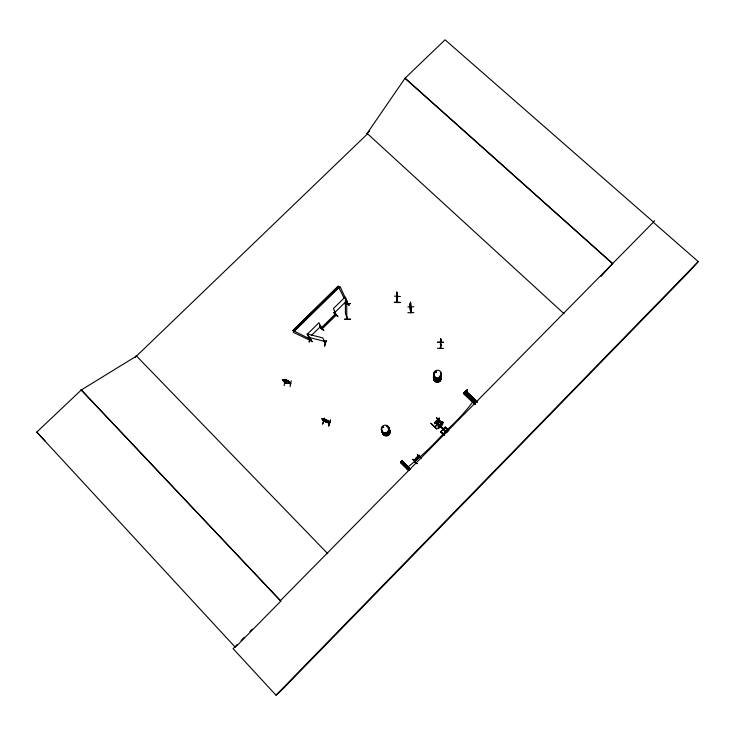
<?xml version="1.0" encoding="UTF-8"?>
<svg xmlns="http://www.w3.org/2000/svg" width="735" height="735" viewBox="0 0 735 735"><rect width="100%" height="100%" fill="white"/><g stroke="black" fill="none" stroke-linecap="round" stroke-linejoin="round"><path stroke-width="1.1" d="M325.394 343.015L325.421 342.988M325.476 343.144L323.942 340.516M320.267 325.688L321.507 328.26M440.541 340.801L440.541 339.956M310.317 339.258L310.345 339.745L307.028 333.929L322.738 337.879L325.421 343.337M394.346 302.526L400.327 302.554M394.346 302.159L400.327 302.315M407.833 306.881L413.823 306.78M410.35 307.947L410.396 303.224M410.442 306.835L410.442 309.49L410.562 307.57M443.563 342.427L437.509 342.427M346.709 317.005L346.782 301.387M410.571 309.701C410.433 297.124 410.571 314.874 410.543 308.939M410.341 304.63L410.35 303.821L410.378 309.499M440.403 342.868L440.614 338.899L440.587 348.372L440.614 338.973M440.384 348.197L440.77 344.467L440.311 348.252M440.458 343.888L440.467 344.54L440.816 339.129L440.596 339.662M443.508 348.408L437.454 348.289M440.504 343.769L440.587 342.694M400.437 296.481L394.465 296.122M396.744 293.991L396.615 293.403L396.643 295.341M396.689 297.096L396.634 297.96L396.735 292.162L397.525 296.894M397.038 292.971L396.845 292.438L397.543 297.096M397.286 296.517L397.176 302.122M397.222 302.039L397.562 296.324M410.378 309.435C410.92 318.43 410.011 293.384 410.562 307.864M410.396 303.27C411.646 318.329 410.204 291.565 410.461 307.092M440.476 342.06L440.605 340.718M440.559 340.039L440.531 341.058M410.36 308.121L410.323 305.098L410.387 306.936L410.424 306.376M410.415 305.696L410.442 305.117M410.442 308.47L410.461 307.892M434.688 423.636L434.734 422.561L439.117 418.123L439.135 419.327L434.688 423.636L439.043 419.235L439.117 418.123M434.78 423.727L434.826 422.653L439.218 418.215M434.918 426.686L440.164 421.421M435.166 426.925L440.43 421.605M396.679 293.991L396.716 293.201L396.863 295.507M442.571 423.231L436.461 417.746M440.669 343.098L440.816 339.129M440.77 344.467L440.623 347.683M437.003 423.911L437.426 423.424L438.336 424.389L437.426 423.36L437.003 423.911L437.922 424.812L438.088 422.074C434.762 419.51 439.585 421.32 438.078 422.267L437.141 421.357M437.059 423.911L437.215 421.219M437.417 423.553L437.582 420.787L438.51 421.844M438.281 424.389L438.455 421.706M442.02 424.536L442.764 424.113L438.244 428.45M438.786 426.879C446.981 417.14 437.83 429.92 438.308 426.383L438.896 425.804M438.216 428.422L438.804 425.933L438.841 428.202M438.363 427.072L438.409 426.383L438.427 428.67M438.657 428.018L438.804 425.933M438.565 426.548L441.193 423.369M396.799 292.162L396.707 292.594M442.259 424.701L442.672 421.982L438.823 425.767M442.672 421.982L442.498 424.095L438.179 428.431M442.856 422.166L442.25 424.756L442.626 422.009L442.433 422.597M440.954 427.145L440.504 426.392M446.917 432.189L440.724 426.162L446.384 432.428L440.467 426.622M440.779 426.144L440.403 426.723M441.22 423.103L439.76 425.363L439.778 424.564M444.317 435.442L440.66 431.721L444.344 435.313M440.761 431.849L445.309 427.228M442.543 423.286L442.681 422.055M443.71 434.238L447.753 430.241M443.949 434.477L445.869 432.538M396.771 297.868L396.615 293.403M439.521 376.412L440.146 376.145M434.817 372.158L435.001 371.598M435.028 371.763L435.515 372.36M448.855 430.738L445.18 427.108L448.12 430.122M405.683 466.615C405.27 464.805 407.493 467.001 405.683 466.606M383.688 427.173C381.777 428.753 383.312 424.802 383.67 427.338M382.77 427.035L383.137 427.384M387.611 431.656L387.529 431.555M445.612 432.906L445.98 431.748L446.062 432.906M446.329 432.217L446.457 431.224L446.467 431.711M290.095 383.734L287.936 380.785L290.683 383.835L287.89 380.996M290.095 386.619L291.244 380.739M287.55 380.436L282.387 379.664L288.285 380.601L290.637 383.495M285.364 382.577L284.914 382.917L282.626 379.885L285.502 382.742L284.849 382.522M283.159 380.519L288.625 381.731M283.159 379.977L282.58 380.087M283.976 379.462L285.943 379.793L283.976 379.462L284.95 380.583L286.779 380.895L285.887 379.793M284.151 385.645L285.088 379.738M288.432 381.079L287.936 380.785M463.904 393.096L475.223 403.763L463.904 393.096L463.555 393.501L474.764 404.232M465.301 391.672C463.372 394.116 465.76 391.801 465.273 391.755L476.51 402.44M465.595 391.424L464.538 392.233M465.273 391.81L464.814 392.233L465.191 391.571M465.834 391.038L477.199 401.742M466.707 390.358L467.451 390.009L464.887 393.583L464.869 392.628M470.17 399.463L472.311 397.267M465.402 392.683L465.329 392.288M471.383 400.63L473.515 398.471M344.687 303.794L350.632 303.537L347.517 303.923M346.406 315.26L347.48 318.99M472.476 401.641L474.599 399.509M323.492 339.91L325.348 343.383M324.659 346.093L326.211 340.323L324.622 346.02M308.25 335.849L310.565 339.542M310.547 337.393L309.104 342.161L310.446 337.429M473.698 402.808L475.83 400.639M474.516 403.588L476.638 401.457M414.751 459.632L415.22 461.506M419.382 457.216L418.904 457.583L419.023 455.406L418.748 457.354M323.676 418.95L325.568 419.639L323.06 419.033L323.455 419.538L327.139 420.732L325.743 419.832M322.601 419.419L323.501 419.906L322.206 418.941L323.767 421.33M322.518 423.976L324.484 418.215M324.328 421.541L322.738 419.115M325.78 419.906L326.184 420.429L323.74 418.978M328.912 423.029L327.323 420.833L327.92 420.806L329.482 423.195L323.813 421.284M327.084 420.273L327.764 420.631L322.637 418.812M328.325 421.284L323.464 419.896M324.411 421.284L328.876 422.992L327.397 420.631M330.493 420.144L328.637 425.978L330.603 420.209M328.563 425.951L330.52 420.19M400.713 462.554L401.429 462.701L402.541 460.781M401.117 461.81L401.521 461.552L400.731 462.49M402.624 460.652L400.511 462.535L408.476 470.4L408.963 469.904L401.016 462.021L400.621 462.416L408.559 470.308M467.23 390.368L464.979 393.675L464.961 392.72M435.515 372.388L435.809 371.855M435.928 372.296L435.506 371.561A3.886 3.813 4.8 0 0 434.679 372.085M336.051 314.525L334.425 310.519M347.095 303.491L349.281 305.365L347.177 303.362M321.654 328.481L318.962 322.738L307.303 334.177L310.464 339.441M401.622 461.736L401.181 461.718M466.798 390.45L467.359 389.927M410.709 306.771L410.764 312.669L410.681 312.072M310.969 340.801L311.438 339.671L310.969 340.801L293.228 332.293L338.982 286.99L338.173 286.209L292.953 330.484L311.493 339.772M465.218 392.113L464.566 392.692M310.216 339.46L310.363 339.267M601.055 276.397L612.687 263.488L405.114 78.14L445.07 39.819L653.507 222.08L280.402 600.66M418.757 457.473C421.872 454.156 407.107 470.216 419.189 457.023L418.996 455.231L414.751 459.724M419.051 455.773L418.601 456.453L418.996 455.231L419.005 455.819M442.057 423.461L442.608 422.772M654.582 220.72L653.341 222.328L698.25 261.605L687.785 273.117L282.323 689.504L275.992 695.181L233.096 648.647L237.102 644.577M134.873 357.633L367.583 133.807L367.142 133.393L405.114 78.14M441.735 423.038L439.319 425.501L440.219 424.858C436.912 428.579 443.692 421.835 440.807 424.26L441.753 423.038M471.365 398.434L471.264 399.27M471.87 399.601L472.458 399.234M402.605 460.845L401.365 462.637M464.786 391.819L464.024 393.032M408.458 470.418L410.102 468.737M408.761 470.106L400.998 462.049L400.529 462.517M388.503 427.889L388.512 427.88A3.859 3.84 -22.8 0 1 387.235 434.155A3.859 3.84 -22.8 0 1 381.897 430.637M417.168 463.702L412.776 459.292L417.232 463.647M463.592 393.473L474.81 404.186M463.858 393.207L465.898 390.974M464.125 392.913L475.499 403.487M465.292 391.737L466.872 390.074L465.916 390.754M416.148 457.978L417.553 456.646M416.231 458.521L417.563 457.133M415.137 459.403L415.192 461.433M275.992 695.181L698.25 261.605M408.743 470.124L400.887 462.14L401.714 461.13L402.091 460.827L410.093 468.746M437.922 424.812L438.345 424.251M401.429 463.206L402.872 461.745M404.884 466.633L406.326 465.154M440.632 431.858L445.18 427.108M405.692 467.432L407.135 465.953M407.851 466.661L406.409 468.149A254.907 231.451 -32.3 0 0 444.978 431.849M407.218 468.948L408.66 467.46M407.75 469.481L409.202 468.002M445.97 431.711L445.86 432.171M446.347 432.051L448.019 430.361M241.108 640.516L244.314 637.263M249.928 631.567L252.335 629.123M280.715 601.23L235.319 647.287L36.75 432.116L81.346 389.936L280.899 601.184L80.933 389.734M436.452 417.811L442.562 423.277M319.817 325.164L321.48 328.765M312.329 341.702L308.121 337.549L312.292 341.628M323.74 330.484L319.578 326.386L323.722 330.41M337.843 316.62L333.626 312.504L337.815 316.546M311.668 335.233L320.68 326.386M334.958 312.357L345.533 301.975M321.066 328.132L335.169 314.121L336.033 315.021L321.884 328.931L321.02 328.021M293.017 330.585L338.173 286.209M369.613 131.023L367.087 133.448L367.528 133.853M417.508 456.701L418.233 456.022L415.523 459.256L416.194 457.933L416.276 458.861M441.147 423.424L441.864 422.781L439.043 426.089M402.339 460.781L401.779 461.222L409.625 469.224M409.726 469.095L402.045 460.873L409.992 468.829M400.74 462.306L408.651 470.225M284.84 382.632L290.665 383.624L290.132 383.385M434.964 371.588L435.919 371.699M435.8 372.369L434.835 371.993M382.834 426.732L383.541 426.897M323.777 421.017L329.418 422.79M323.97 421.072L322.04 418.693L322.656 418.895M81.346 389.936L136.526 356.043M414.834 460.248L418.684 456.472M397.433 302.103L396.744 297.666L396.946 298.199M397.323 296.306L397.24 302.25L396.707 295.847M438.262 427.072L438.767 426.787M348.151 304.033L347.095 304.52L348.151 304.033L340.039 286.531L293.825 331.384L292.953 330.484M439.971 376.485L439.502 376.228M471.502 398.352L472.182 398.342M290.481 383.743L284.812 382.871M347.83 304.005L346.277 299.825L347.453 303.665M410.433 303.583L410.644 303.05M410.36 307.754L410.543 310.776M407.861 312.687L413.86 312.632M397.019 294.616L396.799 299.292M437.509 342.115L443.563 342.179M284.335 379.83L283.444 379.784L285.18 380.859L287.752 381.061L285.878 379.857M471.87 399.583L471.273 399.252M308.939 337.402L324.411 341.306M324.714 418.261L322.812 424.077M36.75 432.116L45.34 441.202M322.141 419.143L324.401 421.504M327.323 420.833L327.856 421.008M410.442 309.499L410.672 308.296L410.966 312.733L410.975 306.826M387.777 431.123L387.216 431.362M466.661 391.792L477.153 401.788M405.132 78.48L612.549 263.709M367.142 133.393L564.112 313.762M466.624 391.939L477.024 401.898M466.477 392.113L476.923 402.017M466.312 392.141L476.785 402.164M464.152 392.876L475.361 403.607M475.076 403.91L463.767 393.133L474.948 404.029M338.21 286.338L344.246 298.382M336.051 314.433L335.656 314.506M448.653 430.94L444.941 427.375L447.9 430.342M440.706 426.181L446.88 432.327M440.486 426.401L446.659 432.557M437.013 423.783L437.931 424.674M444.556 435.102L440.881 431.491L444.537 435.221M421.036 458.254L417.315 454.671L420.797 458.493M416.249 463.169L412.758 459.338M409.808 469.031L402.063 460.946M136.094 355.593L327.746 553.675M282.47 379.609L285.456 382.944M282.396 379.6L284.904 382.641M322.105 418.72L322.665 419.437M327.727 420.549L329.574 422.965M327.709 420.613L328.233 421.32M321.884 328.931L336.033 315.021M335.821 314.672L333.469 308.498L345.037 297.142L346.764 302.471M347.48 319.284L345.404 313.211L345.487 297.363L347.765 304.06M347.14 303.628L346.911 303.775M397.552 296.389L397.056 292.438M414.797 459.678L414.88 460.193M396.597 295.057L396.781 296.903M417.489 456.499L417.609 457.492M419.18 455.553L419.345 457.271M410.341 305.751L410.764 312.733M397.019 294.652L396.9 293.522L396.955 294.652M410.543 305.2L410.507 304.097L410.479 305.209M410.35 306.44L410.369 307.579M474.608 399.472A129.424 83.404 -42.3 0 1 446.531 430.342M386.564 426.337A3.886 3.868 -22.7 0 1 389.32 431.068A3.886 3.868 -22.7 0 1 384.57 433.834A3.886 3.868 -22.7 0 1 381.814 429.102M386.399 425.74A3.96 3.941 -22.6 0 1 388.815 431.5A3.96 3.941 -22.6 0 1 382.595 432.355A3.96 3.941 -22.6 0 1 383.394 426.153M387.308 426.135A3.905 3.886 -22.6 0 1 388.365 431.996A3.905 3.886 -22.6 0 1 382.384 432.042A3.905 3.886 -22.6 0 1 383.413 426.162M382.375 430.756A3.896 3.877 -23 0 0 384.809 435.386A3.896 3.877 -23 0 0 389.66 433.347A3.896 3.877 -23 0 0 388.071 428.367A3.84 3.822 -23 0 1 388.815 428.946M388.971 429.488A3.813 3.794 -23.2 0 1 389.421 434.348A3.813 3.794 -23.2 0 1 384.69 435.644A3.813 3.794 -23.2 0 1 382.613 431.234M388.696 428.413A3.914 3.886 -22.9 0 1 387.446 434.771A3.914 3.886 -22.9 0 1 382.035 431.206M389.431 429.736A3.84 3.822 -23 0 1 386.628 435.46A3.84 3.822 -23 0 1 382.402 430.701M388.64 428.386A3.859 3.84 -22.9 0 1 387.409 434.661A3.859 3.84 -22.9 0 1 382.071 431.142M441.147 374.538A3.868 3.794 4.9 0 1 436.967 379.324A3.868 3.794 4.9 0 1 434.054 373.692M434.651 372.893A3.868 3.794 4.9 0 1 436.379 371.901M441.202 374.437A3.923 3.85 4.9 0 1 436.967 379.297A3.923 3.85 4.9 0 1 434.008 373.573M434.615 372.774A3.923 3.85 4.9 0 1 436.36 371.763A3.868 3.804 4.9 0 0 434.661 372.764M441.147 374.4A3.868 3.804 4.9 0 1 436.976 379.196A3.868 3.804 4.9 0 1 434.054 373.555M441.34 374.712A3.886 3.813 4.8 0 1 436.498 378.452A3.886 3.813 4.8 0 1 434.073 372.875M440.798 372.81A3.886 3.813 4.8 0 1 441.193 373.729M434.045 374.446A3.831 3.767 5 0 0 434.964 379.205A3.831 3.767 5 0 0 439.897 379.159A3.831 3.767 5 0 0 440.688 374.381A3.84 3.776 5 0 1 439.897 379.168A3.84 3.776 5 0 1 434.955 379.214A3.84 3.776 5 0 1 434.036 374.437A3.85 3.785 5 0 0 434.955 379.15A3.85 3.785 5 0 0 439.907 379.104A3.85 3.785 5 0 0 440.706 374.299A3.831 3.758 5 0 1 439.897 379.039A3.831 3.758 5 0 1 434.973 379.085A3.831 3.758 5 0 1 434.054 374.326M440.605 375.897A3.822 3.748 5.2 0 1 439.815 380.656A3.822 3.748 5.2 0 1 434.909 380.702A3.868 3.804 5.2 0 1 433.953 375.888A3.822 3.758 5.2 0 0 434.909 380.574A3.822 3.758 5.2 0 0 439.824 380.528A3.822 3.758 5.2 0 0 440.614 375.76A3.868 3.804 5.2 0 1 439.852 380.647A3.868 3.804 5.2 0 1 434.872 380.702A3.822 3.748 5.2 0 1 433.99 375.962M430.976 423.296L436.838 429.075L430.958 423.351M440.504 343.962L440.495 344.816L440.577 343.971M464.989 394.291L467.12 392.141L464.989 394.291M350.567 319.238L344.577 319.256L350.567 319.238M476.657 402.275L466.238 392.315L476.611 402.321M384.203 432.814A3.923 3.896 -22.5 0 0 388.99 428A3.923 3.896 -22.5 0 0 382.421 426.3A3.923 3.896 -22.5 0 0 384.203 432.814M434.78 376.733A3.886 3.813 4.7 0 0 441.257 374.96A3.886 3.813 4.7 0 0 436.434 370.339A3.886 3.813 4.7 0 0 434.78 376.733M439.861 379.885A3.831 3.767 5.1 0 0 440.651 375.107A3.831 3.758 5.1 0 1 439.861 379.876A3.831 3.767 5.1 0 1 434.927 379.931A3.886 3.822 5.1 0 1 433.972 375.052A3.831 3.767 5.1 0 0 434.936 379.802A3.831 3.767 5.1 0 0 439.861 379.747A3.886 3.822 5.1 0 0 440.706 374.988A3.831 3.767 5.1 0 1 439.861 379.747A3.886 3.822 5.1 0 1 434.899 379.885A3.831 3.767 5.1 0 1 434.017 375.172A3.831 3.758 5.1 0 0 434.936 379.931A3.831 3.758 5.1 0 0 439.861 379.876M439.787 381.272A3.813 3.748 5.3 0 0 440.568 376.522A3.804 3.739 5.3 0 1 439.778 381.3A3.804 3.739 5.3 0 1 434.89 381.346A3.804 3.739 5.3 0 1 433.981 376.614A3.813 3.748 5.3 0 0 434.881 381.327A3.813 3.748 5.3 0 0 439.787 381.272"/></g></svg>
